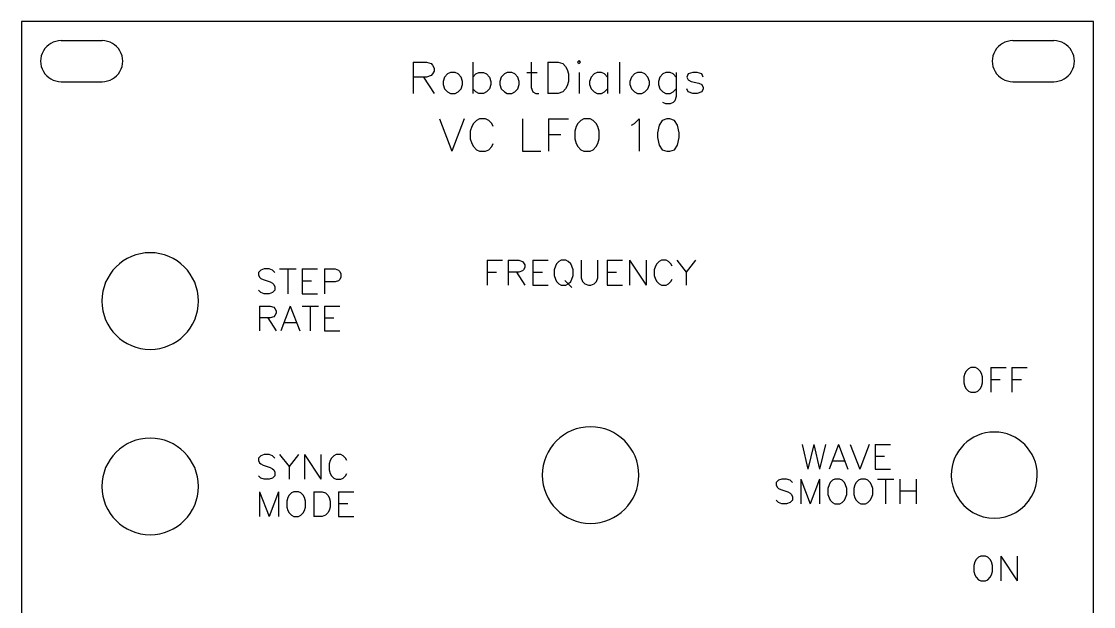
# Model space of a CAD drawing. Extents: x 0 to 81, y 0 to 128.
# Drawn here: x 0 to 80.9, y 84.3 to 128.5 of the extents above; entities that cross this region are included whole.
import ezdxf

# ---------------------------------------------------------------- set-up
doc = ezdxf.new("R2010")
doc.units = 0
doc.layers.add('panel', color=7, linetype='CONTINUOUS')
doc.layers.add('text', color=7, linetype='CONTINUOUS')

msp = doc.modelspace()

# ---------------------------------------------------------------- linework, layer by layer
at = {"layer": 'panel', "color": 7}
for p, q in [((0.049801, 128.450048), (0.049801, 0.049849)), ((80.949967, 128.450048), (0.049801, 128.450048)), ((80.949967, 0.049849), (80.949967, 128.450048)), ((3.046211, 127.001257), (6.142246, 127.001257)), ((74.857522, 127.001257), (77.953557, 127.001257)), ((3.046211, 123.903804), (6.142246, 123.903804)), ((74.857522, 123.903804), (77.953557, 123.903804)), ((13.408298, 107.356525), (13.408298, 107.356525)), ((46.642258, 94.226723), (46.642258, 94.226723)), ((76.705133, 94.226723), (76.705133, 94.226723)), ((13.408298, 93.367389), (13.408298, 93.367389))]:
    msp.add_line(p, q, dxfattribs=at)
for points in [[(1.70541, 126.226869), (1.428871, 125.747669), (1.428871, 125.157271), (1.70541, 124.678071)], [(3.046094, 127.001268), (2.493016, 127.001268), (1.98195, 126.706068), (1.70541, 126.226869)], [(7.482954, 126.226869), (7.206414, 126.706068), (6.695348, 127.001268), (6.142269, 127.001268)], [(7.482954, 124.678071), (7.759493, 125.157271), (7.759493, 125.747669), (7.482954, 126.226869)], [(73.516729, 126.226869), (73.24019, 125.747669), (73.24019, 125.157271), (73.516729, 124.678071)], [(74.857414, 127.001268), (74.304335, 127.001268), (73.793269, 126.706068), (73.516729, 126.226869)], [(79.294276, 126.226869), (79.017736, 126.706068), (78.50667, 127.001268), (77.953591, 127.001268)], [(79.294276, 124.678071), (79.570815, 125.157271), (79.570815, 125.747669), (79.294276, 126.226869)], [(1.70541, 124.678071), (1.98195, 124.198871), (2.493016, 123.903672), (3.046094, 123.903672)], [(6.142269, 123.903672), (6.695348, 123.903672), (7.206414, 124.198871), (7.482954, 124.678071)], [(73.516729, 124.678071), (73.793269, 124.198871), (74.304335, 123.903672), (74.857414, 123.903672)], [(77.953591, 123.903672), (78.50667, 123.903672), (79.017736, 124.198871), (79.294276, 124.678071)], [(9.7628, 111.002304), (7.749989, 111.002304), (6.118069, 109.370258), (6.117302, 107.356525)], [(13.408298, 107.356525), (13.407532, 109.370258), (11.775612, 111.002304), (9.7628, 111.002304)], [(6.117302, 107.356525), (6.118069, 105.342793), (7.749989, 103.710747), (9.7628, 103.710747)], [(9.7628, 103.710747), (11.775612, 103.710747), (13.407532, 105.342793), (13.408298, 107.356525)], [(42.99676, 97.872502), (40.983949, 97.872502), (39.352028, 96.240456), (39.351262, 94.226723)], [(46.642258, 94.226723), (46.641491, 96.240456), (45.009571, 97.872502), (42.99676, 97.872502)], [(73.459141, 97.474201), (71.66643, 97.474201), (70.21315, 96.020256), (70.21315, 94.226723)], [(76.705133, 94.226723), (76.705133, 96.020256), (75.251853, 97.474201), (73.459141, 97.474201)], [(9.7628, 97.013168), (7.749989, 97.013168), (6.118069, 95.381122), (6.117302, 93.367389)], [(13.408298, 93.367389), (13.407532, 95.381122), (11.775612, 97.013168), (9.7628, 97.013168)], [(39.351262, 94.226723), (39.352028, 92.212991), (40.983949, 90.580945), (42.99676, 90.580945)], [(42.99676, 90.580945), (45.009571, 90.580945), (46.641491, 92.212991), (46.642258, 94.226723)], [(70.21315, 94.226723), (70.21315, 93.066511), (70.831832, 91.994431), (71.836145, 91.414325)], [(75.082137, 91.414325), (76.08645, 91.994431), (76.705133, 93.066511), (76.705133, 94.226723)], [(6.117302, 93.367389), (6.118069, 91.353657), (7.749989, 89.72161), (9.7628, 89.72161)], [(9.7628, 89.72161), (11.775612, 89.72161), (13.407532, 91.353657), (13.408298, 93.367389)], [(71.836145, 91.414325), (72.840459, 90.834219), (74.077824, 90.834219), (75.082137, 91.414325)]]:
    msp.add_open_spline(points, degree=3, dxfattribs=at)
at = {"layer": 'text', "color": 7}
for p, q in [((42.130045, 125.499972), (42.018966, 125.388893)), ((42.244707, 125.388893), (42.130045, 125.499972)), ((29.603215, 125.388893), (29.603215, 123.016823)), ((29.603215, 125.388893), (30.62084, 125.388893)), ((30.62084, 125.388893), (30.95766, 125.274231)), ((30.95766, 125.274231), (31.072322, 125.159569)), ((31.072322, 125.159569), (31.186984, 124.937411)), ((31.186984, 124.708087), (31.072322, 124.48593)), ((31.186984, 124.937411), (31.186984, 124.708087)), ((32.426772, 124.597009), (32.204614, 124.48593)), ((32.767175, 124.597009), (32.426772, 124.597009)), ((32.992915, 124.48593), (32.767175, 124.597009)), ((34.118032, 125.388893), (34.118032, 123.016823)), ((34.347356, 124.48593), (34.569514, 124.597009)), ((34.569514, 124.597009), (34.909916, 124.597009)), ((34.909916, 124.597009), (35.135657, 124.48593)), ((36.712255, 124.597009), (36.490098, 124.48593)), ((37.052658, 124.597009), (36.712255, 124.597009)), ((37.278399, 124.48593), (37.052658, 124.597009)), ((38.181371, 124.597009), (38.969672, 124.597009)), ((38.51819, 125.388893), (38.51819, 123.468304)), ((39.75797, 125.388893), (39.75797, 123.016823)), ((39.75797, 125.388893), (40.549854, 125.388893)), ((40.549854, 125.388893), (40.890257, 125.274231)), ((40.890257, 125.274231), (41.112415, 125.04849)), ((41.112415, 125.04849), (41.227077, 124.822749)), ((41.227077, 124.822749), (41.341739, 124.48593)), ((42.018966, 125.388893), (42.130045, 125.274231)), ((42.130045, 125.274231), (42.244707, 125.388893)), ((42.130045, 124.597009), (42.130045, 123.016823)), ((43.484462, 124.597009), (43.262304, 124.48593)), ((43.824865, 124.597009), (43.484462, 124.597009)), ((44.050605, 124.48593), (43.824865, 124.597009)), ((44.276346, 124.597009), (44.276346, 123.016823)), ((45.175735, 125.388893), (45.175735, 123.016823)), ((46.530177, 124.597009), (46.30802, 124.48593)), ((46.87058, 124.597009), (46.530177, 124.597009)), ((47.096321, 124.48593), (46.87058, 124.597009)), ((48.672932, 124.597009), (48.450774, 124.48593)), ((49.013335, 124.597009), (48.672932, 124.597009)), ((49.239075, 124.48593), (49.013335, 124.597009)), ((49.464816, 124.597009), (49.464816, 122.791082)), ((50.704607, 124.597009), (50.364205, 124.48593)), ((51.04501, 124.597009), (50.704607, 124.597009)), ((51.38183, 124.48593), (51.04501, 124.597009)), ((30.62084, 124.256606), (29.603215, 124.256606)), ((30.395099, 124.256606), (31.186984, 123.016823)), ((30.95766, 124.371268), (30.62084, 124.256606)), ((31.072322, 124.48593), (30.95766, 124.371268)), ((31.97529, 124.256606), (31.864211, 123.919786)), ((31.864211, 123.919786), (31.864211, 123.694045)), ((32.204614, 124.48593), (31.97529, 124.256606)), ((33.218656, 124.256606), (32.992915, 124.48593)), ((33.329735, 123.919786), (33.218656, 124.256606)), ((33.329735, 123.694045), (33.329735, 123.919786)), ((34.118032, 124.256606), (34.347356, 124.48593)), ((35.135657, 124.48593), (35.361398, 124.256606)), ((35.361398, 124.256606), (35.472477, 123.919786)), ((35.472477, 123.919786), (35.472477, 123.694045)), ((36.260774, 124.256606), (36.149695, 123.919786)), ((36.149695, 123.919786), (36.149695, 123.694045)), ((36.490098, 124.48593), (36.260774, 124.256606)), ((37.50414, 124.256606), (37.278399, 124.48593)), ((37.615219, 123.919786), (37.50414, 124.256606)), ((37.615219, 123.694045), (37.615219, 123.919786)), ((41.341739, 123.919786), (41.227077, 123.582966)), ((41.341739, 124.48593), (41.341739, 123.919786)), ((43.03298, 124.256606), (42.921901, 123.919786)), ((42.921901, 123.919786), (42.921901, 123.694045)), ((43.262304, 124.48593), (43.03298, 124.256606)), ((44.276346, 124.256606), (44.050605, 124.48593)), ((46.078696, 124.256606), (45.967617, 123.919786)), ((45.967617, 123.919786), (45.967617, 123.694045)), ((46.30802, 124.48593), (46.078696, 124.256606)), ((47.322062, 124.256606), (47.096321, 124.48593)), ((47.433141, 123.919786), (47.322062, 124.256606)), ((47.433141, 123.694045), (47.433141, 123.919786)), ((48.22145, 124.256606), (48.110371, 123.919786)), ((48.110371, 123.919786), (48.110371, 123.694045)), ((48.450774, 124.48593), (48.22145, 124.256606)), ((49.464816, 124.256606), (49.239075, 124.48593)), ((50.364205, 124.48593), (50.253126, 124.256606)), ((50.253126, 124.256606), (50.364205, 124.034448)), ((50.364205, 124.034448), (50.593529, 123.919786)), ((50.593529, 123.919786), (51.156089, 123.805124)), ((51.156089, 123.805124), (51.38183, 123.694045)), ((51.496492, 124.256606), (51.38183, 124.48593)), ((31.864211, 123.694045), (31.97529, 123.355434)), ((31.97529, 123.355434), (32.204614, 123.129693)), ((32.204614, 123.129693), (32.426772, 123.016823)), ((32.426772, 123.016823), (32.767175, 123.016823)), ((32.767175, 123.016823), (32.992915, 123.129693)), ((32.992915, 123.129693), (33.218656, 123.355434)), ((33.218656, 123.355434), (33.329735, 123.694045)), ((34.347356, 123.129693), (34.118032, 123.355434)), ((34.569514, 123.016823), (34.347356, 123.129693)), ((34.909916, 123.016823), (34.569514, 123.016823)), ((35.135657, 123.129693), (34.909916, 123.016823)), ((35.361398, 123.355434), (35.135657, 123.129693)), ((35.472477, 123.694045), (35.361398, 123.355434)), ((36.149695, 123.694045), (36.260774, 123.355434)), ((36.260774, 123.355434), (36.490098, 123.129693)), ((36.490098, 123.129693), (36.712255, 123.016823)), ((36.712255, 123.016823), (37.052658, 123.016823)), ((37.052658, 123.016823), (37.278399, 123.129693)), ((37.278399, 123.129693), (37.50414, 123.355434)), ((37.50414, 123.355434), (37.615219, 123.694045)), ((38.51819, 123.468304), (38.632852, 123.129693)), ((38.632852, 123.129693), (38.85501, 123.016823)), ((38.85501, 123.016823), (39.084334, 123.016823)), ((40.549854, 123.016823), (39.75797, 123.016823)), ((40.890257, 123.129693), (40.549854, 123.016823)), ((41.112415, 123.355434), (40.890257, 123.129693)), ((41.227077, 123.582966), (41.112415, 123.355434)), ((42.921901, 123.694045), (43.03298, 123.355434)), ((43.03298, 123.355434), (43.262304, 123.129693)), ((43.262304, 123.129693), (43.484462, 123.016823)), ((43.484462, 123.016823), (43.824865, 123.016823)), ((43.824865, 123.016823), (44.050605, 123.129693)), ((44.050605, 123.129693), (44.276346, 123.355434)), ((45.967617, 123.694045), (46.078696, 123.355434)), ((46.078696, 123.355434), (46.30802, 123.129693)), ((46.30802, 123.129693), (46.530177, 123.016823)), ((46.530177, 123.016823), (46.87058, 123.016823)), ((46.87058, 123.016823), (47.096321, 123.129693)), ((47.096321, 123.129693), (47.322062, 123.355434)), ((47.322062, 123.355434), (47.433141, 123.694045)), ((48.110371, 123.694045), (48.22145, 123.355434)), ((48.22145, 123.355434), (48.450774, 123.129693)), ((48.450774, 123.129693), (48.672932, 123.016823)), ((48.672932, 123.016823), (49.013335, 123.016823)), ((49.013335, 123.016823), (49.239075, 123.129693)), ((49.239075, 123.129693), (49.464816, 123.355434)), ((50.364205, 123.129693), (50.253126, 123.355434)), ((50.704607, 123.016823), (50.364205, 123.129693)), ((51.04501, 123.016823), (50.704607, 123.016823)), ((51.38183, 123.129693), (51.04501, 123.016823)), ((51.38183, 123.694045), (51.496492, 123.468304)), ((51.496492, 123.355434), (51.38183, 123.129693)), ((51.496492, 123.468304), (51.496492, 123.355434)), ((48.672932, 122.228521), (48.450774, 122.3396)), ((49.013335, 122.228521), (48.672932, 122.228521)), ((49.239075, 122.3396), (49.013335, 122.228521)), ((49.353737, 122.450679), (49.239075, 122.3396)), ((49.464816, 122.791082), (49.353737, 122.450679)), ((31.60185, 121.094026), (32.528399, 118.659996)), ((33.454949, 121.094026), (32.528399, 118.659996)), ((34.149862, 120.744732), (34.032205, 120.513094)), ((34.381499, 120.976369), (34.149862, 120.744732)), ((34.613137, 121.094026), (34.381499, 120.976369)), ((35.076411, 121.094026), (34.613137, 121.094026)), ((35.308049, 120.976369), (35.076411, 121.094026)), ((35.539686, 120.744732), (35.308049, 120.976369)), ((35.657343, 120.513094), (35.539686, 120.744732)), ((37.85606, 121.094026), (37.85606, 118.659996)), ((39.82679, 121.094026), (39.82679, 118.659996)), ((39.82679, 121.094026), (41.334271, 121.094026)), ((42.029184, 120.744732), (41.911527, 120.513094)), ((42.260822, 120.976369), (42.029184, 120.744732)), ((42.492459, 121.094026), (42.260822, 120.976369)), ((42.955734, 121.094026), (42.492459, 121.094026)), ((43.187371, 120.976369), (42.955734, 121.094026)), ((43.419008, 120.744732), (43.187371, 120.976369)), ((43.536665, 120.513094), (43.419008, 120.744732)), ((46.084679, 120.630751), (46.312639, 120.744732)), ((46.312639, 120.744732), (46.661934, 121.094026)), ((46.661934, 121.094026), (46.661934, 118.659996)), ((48.165739, 120.630751), (48.051759, 120.04982)), ((48.401053, 120.976369), (48.165739, 120.630751)), ((48.746671, 121.094026), (48.401053, 120.976369)), ((48.978308, 121.094026), (48.746671, 121.094026)), ((49.327603, 120.976369), (48.978308, 121.094026)), ((49.555563, 120.630751), (49.327603, 120.976369)), ((49.67322, 120.04982), (49.555563, 120.630751)), ((34.032205, 120.513094), (33.918225, 120.167477)), ((33.918225, 120.167477), (33.918225, 119.586545)), ((39.82679, 119.932163), (40.753339, 119.932163)), ((41.911527, 120.513094), (41.797547, 120.167477)), ((41.797547, 120.167477), (41.797547, 119.586545)), ((43.650645, 120.167477), (43.536665, 120.513094)), ((43.650645, 119.586545), (43.650645, 120.167477)), ((48.051759, 120.04982), (48.051759, 119.704202)), ((49.67322, 119.704202), (49.67322, 120.04982)), ((33.918225, 119.586545), (34.032205, 119.240928)), ((34.032205, 119.240928), (34.149862, 119.007452)), ((34.149862, 119.007452), (34.381499, 118.775815)), ((35.308049, 118.775815), (35.539686, 119.007452)), ((35.539686, 119.007452), (35.657343, 119.240928)), ((41.797547, 119.586545), (41.911527, 119.240928)), ((41.911527, 119.240928), (42.029184, 119.007452)), ((42.029184, 119.007452), (42.260822, 118.775815)), ((43.187371, 118.775815), (43.419008, 119.007452)), ((43.419008, 119.007452), (43.536665, 119.240928)), ((43.536665, 119.240928), (43.650645, 119.586545)), ((48.051759, 119.704202), (48.165739, 119.123271)), ((48.165739, 119.123271), (48.401053, 118.775815)), ((49.327603, 118.775815), (49.555563, 119.123271)), ((49.555563, 119.123271), (49.67322, 119.704202)), ((34.381499, 118.775815), (34.613137, 118.659996)), ((34.613137, 118.659996), (35.076411, 118.659996)), ((35.076411, 118.659996), (35.308049, 118.775815)), ((37.85606, 118.659996), (39.245884, 118.659996)), ((42.260822, 118.775815), (42.492459, 118.659996)), ((42.492459, 118.659996), (42.955734, 118.659996)), ((42.955734, 118.659996), (43.187371, 118.775815)), ((48.401053, 118.775815), (48.746671, 118.659996)), ((48.746671, 118.659996), (48.978308, 118.659996)), ((48.978308, 118.659996), (49.327603, 118.775815)), ((35.181691, 110.431416), (35.181691, 108.5631)), ((35.181691, 110.431416), (36.338805, 110.431416)), ((36.781891, 110.431416), (36.781891, 108.5631)), ((36.781891, 110.431416), (37.583404, 110.431416)), ((37.583404, 110.431416), (37.848694, 110.341105)), ((37.848694, 110.341105), (37.939005, 110.250794)), ((37.939005, 110.250794), (38.029316, 110.075815)), ((38.029316, 110.075815), (38.029316, 109.895193)), ((38.650211, 110.431416), (38.650211, 108.5631)), ((38.650211, 110.431416), (39.807325, 110.431416)), ((40.428212, 110.163304), (40.337901, 109.985504)), ((40.606012, 110.341105), (40.428212, 110.163304)), ((40.783813, 110.431416), (40.606012, 110.341105)), ((41.139414, 110.431416), (40.783813, 110.431416)), ((41.317214, 110.341105), (41.139414, 110.431416)), ((41.495015, 110.163304), (41.317214, 110.341105)), ((41.585326, 109.985504), (41.495015, 110.163304)), ((42.293711, 110.431416), (42.293711, 109.096501)), ((43.541136, 109.096501), (43.541136, 110.431416)), ((44.249511, 110.431416), (44.249511, 108.5631)), ((44.249511, 110.431416), (45.406625, 110.431416)), ((45.937191, 110.431416), (45.937191, 108.5631)), ((45.937191, 110.431416), (47.184616, 108.5631)), ((47.184616, 110.431416), (47.184616, 108.5631)), ((47.983302, 110.163304), (47.892991, 109.985504)), ((48.161102, 110.341105), (47.983302, 110.163304)), ((48.338903, 110.431416), (48.161102, 110.341105)), ((48.694504, 110.431416), (48.338903, 110.431416)), ((48.872304, 110.341105), (48.694504, 110.431416)), ((49.050105, 110.163304), (48.872304, 110.341105)), ((49.140416, 109.985504), (49.050105, 110.163304)), ((49.496001, 110.431416), (50.207203, 109.539592)), ((50.918405, 110.431416), (50.207203, 109.539592)), ((18.111402, 109.683905), (17.933601, 109.506104)), ((17.933601, 109.506104), (17.933601, 109.328304)), ((17.933601, 109.328304), (18.021091, 109.150503)), ((18.376692, 109.774216), (18.111402, 109.683905)), ((18.732293, 109.774216), (18.376692, 109.774216)), ((19.000404, 109.683905), (18.732293, 109.774216)), ((19.178205, 109.506104), (19.000404, 109.683905)), ((19.533801, 109.774216), (20.778404, 109.774216)), ((20.154692, 109.774216), (20.154692, 107.9059)), ((21.221501, 109.774216), (21.221501, 107.9059)), ((21.221501, 109.774216), (22.378615, 109.774216)), ((22.909191, 109.774216), (22.909191, 107.9059)), ((22.909191, 109.774216), (23.710704, 109.774216)), ((23.710704, 109.774216), (23.975994, 109.683905)), ((23.975994, 109.683905), (24.066305, 109.593594)), ((24.066305, 109.593594), (24.156616, 109.418615)), ((24.156616, 109.418615), (24.156616, 109.150503)), ((35.181691, 109.539592), (35.892893, 109.539592)), ((37.583404, 109.539592), (36.781891, 109.539592)), ((37.405603, 109.539592), (38.029316, 108.5631)), ((37.848694, 109.629903), (37.583404, 109.539592)), ((37.939005, 109.720214), (37.848694, 109.629903)), ((38.029316, 109.895193), (37.939005, 109.720214)), ((38.650211, 109.539592), (39.361413, 109.539592)), ((40.337901, 109.985504), (40.250411, 109.720214)), ((40.250411, 109.720214), (40.250411, 109.274302)), ((40.250411, 109.274302), (40.337901, 109.009012)), ((41.672815, 109.720214), (41.585326, 109.985504)), ((41.585326, 109.009012), (41.672815, 109.274302)), ((41.672815, 109.274302), (41.672815, 109.720214)), ((44.249511, 109.539592), (44.960713, 109.539592)), ((47.892991, 109.985504), (47.805501, 109.720214)), ((47.805501, 109.720214), (47.805501, 109.274302)), ((47.805501, 109.274302), (47.892991, 109.009012)), ((50.207203, 109.539592), (50.207203, 108.5631)), ((18.021091, 109.150503), (18.111402, 109.063014)), ((18.111402, 109.063014), (18.289202, 108.972703)), ((18.289202, 108.972703), (18.822604, 108.794902)), ((18.822604, 108.794902), (19.000404, 108.707413)), ((19.000404, 108.707413), (19.087894, 108.617102)), ((19.087894, 108.617102), (19.178205, 108.439301)), ((19.178205, 108.439301), (19.178205, 108.172601)), ((21.221501, 108.882392), (21.932703, 108.882392)), ((23.710704, 108.794902), (22.909191, 108.794902)), ((23.975994, 108.882392), (23.710704, 108.794902)), ((24.066305, 108.972703), (23.975994, 108.882392)), ((24.156616, 109.150503), (24.066305, 108.972703)), ((38.650211, 108.5631), (39.807325, 108.5631)), ((40.337901, 109.009012), (40.428212, 108.829801)), ((40.428212, 108.829801), (40.606012, 108.652)), ((40.606012, 108.652), (40.783813, 108.5631)), ((40.783813, 108.5631), (41.139414, 108.5631)), ((41.049103, 108.918701), (41.585326, 108.3853)), ((41.139414, 108.5631), (41.317214, 108.652)), ((41.317214, 108.652), (41.495015, 108.829801)), ((41.495015, 108.829801), (41.585326, 109.009012)), ((42.293711, 109.096501), (42.384022, 108.829801)), ((42.384022, 108.829801), (42.561822, 108.652)), ((42.561822, 108.652), (42.829934, 108.5631)), ((42.829934, 108.5631), (43.004913, 108.5631)), ((43.004913, 108.5631), (43.273024, 108.652)), ((43.273024, 108.652), (43.450825, 108.829801)), ((43.450825, 108.829801), (43.541136, 109.096501)), ((44.249511, 108.5631), (45.406625, 108.5631)), ((47.892991, 109.009012), (47.983302, 108.829801)), ((47.983302, 108.829801), (48.161102, 108.652)), ((48.161102, 108.652), (48.338903, 108.5631)), ((48.338903, 108.5631), (48.694504, 108.5631)), ((48.694504, 108.5631), (48.872304, 108.652)), ((48.872304, 108.652), (49.050105, 108.829801)), ((49.050105, 108.829801), (49.140416, 109.009012)), ((18.111402, 107.9948), (17.933601, 108.172601)), ((18.376692, 107.9059), (18.111402, 107.9948)), ((18.732293, 107.9059), (18.376692, 107.9059)), ((19.000404, 107.9948), (18.732293, 107.9059)), ((19.178205, 108.172601), (19.000404, 107.9948)), ((21.221501, 107.9059), (22.378615, 107.9059)), ((18.021091, 106.974216), (18.021091, 105.1059)), ((18.021091, 106.974216), (18.822604, 106.974216)), ((18.822604, 106.974216), (19.087894, 106.883905)), ((19.087894, 106.883905), (19.178205, 106.793594)), ((19.178205, 106.793594), (19.268516, 106.618615)), ((20.335323, 106.974216), (19.624121, 105.1059)), ((20.335323, 106.974216), (21.046525, 105.1059)), ((21.224321, 106.974216), (22.468924, 106.974216)), ((21.845212, 106.974216), (21.845212, 105.1059)), ((22.912011, 106.974216), (22.912011, 105.1059)), ((22.912011, 106.974216), (24.069125, 106.974216)), ((18.822604, 106.082392), (18.021091, 106.082392)), ((18.644803, 106.082392), (19.268516, 105.1059)), ((19.087894, 106.172703), (18.822604, 106.082392)), ((19.178205, 106.263014), (19.087894, 106.172703)), ((19.268516, 106.437993), (19.178205, 106.263014)), ((19.268516, 106.618615), (19.268516, 106.437993)), ((22.912011, 106.082392), (23.623213, 106.082392)), ((19.889411, 105.726791), (20.781235, 105.726791)), ((22.912011, 105.1059), (24.069125, 105.1059)), ((71.327502, 102.072704), (71.237191, 101.894904)), ((71.505302, 102.250505), (71.327502, 102.072704)), ((71.683103, 102.340816), (71.505302, 102.250505)), ((72.038704, 102.340816), (71.683103, 102.340816)), ((72.216504, 102.250505), (72.038704, 102.340816)), ((72.394305, 102.072704), (72.216504, 102.250505)), ((72.484616, 101.894904), (72.394305, 102.072704)), ((73.193001, 102.340816), (73.193001, 100.4725)), ((73.193001, 102.340816), (74.350115, 102.340816)), ((74.793201, 102.340816), (74.793201, 100.4725)), ((74.793201, 102.340816), (75.950315, 102.340816)), ((71.237191, 101.894904), (71.149701, 101.629614)), ((71.149701, 101.629614), (71.149701, 101.183702)), ((71.149701, 101.183702), (71.237191, 100.918412)), ((72.572105, 101.629614), (72.484616, 101.894904)), ((72.484616, 100.918412), (72.572105, 101.183702)), ((72.572105, 101.183702), (72.572105, 101.629614)), ((73.193001, 101.448992), (73.904203, 101.448992)), ((74.793201, 101.448992), (75.504403, 101.448992)), ((71.237191, 100.918412), (71.327502, 100.739201)), ((71.327502, 100.739201), (71.505302, 100.5614)), ((71.505302, 100.5614), (71.683103, 100.4725)), ((71.683103, 100.4725), (72.038704, 100.4725)), ((72.038704, 100.4725), (72.216504, 100.5614)), ((72.216504, 100.5614), (72.394305, 100.739201)), ((72.394305, 100.739201), (72.484616, 100.918412)), ((58.950122, 96.538682), (59.393212, 94.670366)), ((59.836303, 96.538682), (59.393212, 94.670366)), ((59.836303, 96.538682), (60.282215, 94.670366)), ((60.728127, 96.538682), (60.282215, 94.670366)), ((61.704623, 96.538682), (60.993421, 94.670366)), ((61.704623, 96.538682), (62.415825, 94.670366)), ((62.593621, 96.538682), (63.304823, 94.670366)), ((64.016025, 96.538682), (63.304823, 94.670366)), ((64.459111, 96.538682), (64.459111, 94.670366)), ((64.459111, 96.538682), (65.616225, 96.538682)), ((18.111402, 95.683865), (17.933601, 95.506064)), ((17.933601, 95.506064), (17.933601, 95.328264)), ((18.376692, 95.774176), (18.111402, 95.683865)), ((18.732293, 95.774176), (18.376692, 95.774176)), ((19.000404, 95.683865), (18.732293, 95.774176)), ((19.178205, 95.506064), (19.000404, 95.683865)), ((19.533801, 95.774176), (20.245003, 94.882352)), ((20.956205, 95.774176), (20.245003, 94.882352)), ((21.399301, 95.774176), (21.399301, 93.90586)), ((21.399301, 95.774176), (22.646726, 93.90586)), ((22.646726, 95.774176), (22.646726, 93.90586)), ((23.445412, 95.506064), (23.355101, 95.328264)), ((23.623212, 95.683865), (23.445412, 95.506064)), ((23.801013, 95.774176), (23.623212, 95.683865)), ((24.156614, 95.774176), (23.801013, 95.774176)), ((24.334414, 95.683865), (24.156614, 95.774176)), ((24.512215, 95.506064), (24.334414, 95.683865)), ((24.602526, 95.328264), (24.512215, 95.506064)), ((64.459111, 95.646858), (65.170313, 95.646858)), ((17.933601, 95.328264), (18.021091, 95.150463)), ((18.021091, 95.150463), (18.111402, 95.062974)), ((18.111402, 95.062974), (18.289202, 94.972663)), ((18.289202, 94.972663), (18.822604, 94.794862)), ((18.822604, 94.794862), (19.000404, 94.707373)), ((19.000404, 94.707373), (19.087894, 94.617062)), ((20.245003, 94.882352), (20.245003, 93.90586)), ((23.355101, 95.328264), (23.267611, 95.062974)), ((23.267611, 95.062974), (23.267611, 94.617062)), ((61.258711, 95.291257), (62.150535, 95.291257)), ((64.459111, 94.670366), (65.616225, 94.670366)), ((18.111402, 93.99476), (17.933601, 94.172561)), ((18.376692, 93.90586), (18.111402, 93.99476)), ((18.732293, 93.90586), (18.376692, 93.90586)), ((19.000404, 93.99476), (18.732293, 93.90586)), ((19.178205, 94.172561), (19.000404, 93.99476)), ((19.087894, 94.617062), (19.178205, 94.439261)), ((19.178205, 94.439261), (19.178205, 94.172561)), ((23.267611, 94.617062), (23.355101, 94.351772)), ((23.355101, 94.351772), (23.445412, 94.172561)), ((23.445412, 94.172561), (23.623212, 93.99476)), ((23.623212, 93.99476), (23.801013, 93.90586)), ((23.801013, 93.90586), (24.156614, 93.90586)), ((24.156614, 93.90586), (24.334414, 93.99476)), ((24.334414, 93.99476), (24.512215, 94.172561)), ((24.512215, 94.172561), (24.602526, 94.351772)), ((57.435992, 93.929763), (57.170702, 93.839452)), ((57.791593, 93.929763), (57.435992, 93.929763)), ((58.059704, 93.839452), (57.791593, 93.929763)), ((58.858391, 93.929763), (58.858391, 92.061447)), ((58.858391, 93.929763), (59.569593, 92.061447)), ((60.280795, 93.929763), (59.569593, 92.061447)), ((60.280795, 93.929763), (60.280795, 92.061447)), ((61.437913, 93.929763), (61.260112, 93.839452)), ((61.793514, 93.929763), (61.437913, 93.929763)), ((61.971314, 93.839452), (61.793514, 93.929763)), ((63.393723, 93.929763), (63.215922, 93.839452)), ((63.749324, 93.929763), (63.393723, 93.929763)), ((63.927124, 93.839452), (63.749324, 93.929763)), ((64.638321, 93.929763), (65.882924, 93.929763)), ((65.259212, 93.929763), (65.259212, 92.061447)), ((66.326021, 93.929763), (66.326021, 92.061447)), ((67.573446, 93.929763), (67.573446, 92.061447)), ((57.170702, 93.839452), (56.992901, 93.661651)), ((56.992901, 93.661651), (56.992901, 93.483851)), ((56.992901, 93.483851), (57.080391, 93.30605)), ((57.080391, 93.30605), (57.170702, 93.218561)), ((57.170702, 93.218561), (57.348502, 93.12825)), ((57.348502, 93.12825), (57.881904, 92.950449)), ((58.237505, 93.661651), (58.059704, 93.839452)), ((60.992001, 93.483851), (60.904511, 93.218561)), ((60.904511, 93.218561), (60.904511, 92.772649)), ((61.082312, 93.661651), (60.992001, 93.483851)), ((61.260112, 93.839452), (61.082312, 93.661651)), ((62.149115, 93.661651), (61.971314, 93.839452)), ((62.239426, 93.483851), (62.149115, 93.661651)), ((62.326915, 93.218561), (62.239426, 93.483851)), ((62.326915, 92.772649), (62.326915, 93.218561)), ((62.947811, 93.483851), (62.860321, 93.218561)), ((62.860321, 93.218561), (62.860321, 92.772649)), ((63.038122, 93.661651), (62.947811, 93.483851)), ((63.215922, 93.839452), (63.038122, 93.661651)), ((64.104925, 93.661651), (63.927124, 93.839452)), ((64.195236, 93.483851), (64.104925, 93.661651)), ((64.282725, 93.218561), (64.195236, 93.483851)), ((64.282725, 92.772649), (64.282725, 93.218561)), ((66.326021, 93.037938), (67.573446, 93.037938)), ((18.021091, 92.974176), (18.021091, 91.10586)), ((18.021091, 92.974176), (18.732293, 91.10586)), ((19.443495, 92.974176), (18.732293, 91.10586)), ((19.443495, 92.974176), (19.443495, 91.10586)), ((20.154701, 92.528264), (20.067211, 92.262974)), ((20.067211, 92.262974), (20.067211, 91.817062)), ((20.245012, 92.706064), (20.154701, 92.528264)), ((20.422812, 92.883865), (20.245012, 92.706064)), ((20.600613, 92.974176), (20.422812, 92.883865)), ((20.956214, 92.974176), (20.600613, 92.974176)), ((21.134014, 92.883865), (20.956214, 92.974176)), ((21.311815, 92.706064), (21.134014, 92.883865)), ((21.402126, 92.528264), (21.311815, 92.706064)), ((21.489615, 92.262974), (21.402126, 92.528264)), ((21.489615, 91.817062), (21.489615, 92.262974)), ((22.110501, 92.974176), (22.110501, 91.10586)), ((22.110501, 92.974176), (22.734213, 92.974176)), ((22.734213, 92.974176), (23.002325, 92.883865)), ((23.002325, 92.883865), (23.177304, 92.706064)), ((23.177304, 92.706064), (23.267615, 92.528264)), ((23.267615, 92.528264), (23.357926, 92.262974)), ((23.357926, 92.262974), (23.357926, 91.817062)), ((23.978821, 92.974176), (23.978821, 91.10586)), ((23.978821, 92.974176), (25.135935, 92.974176)), ((57.170702, 92.150347), (56.992901, 92.328148)), ((57.881904, 92.950449), (58.059704, 92.86296)), ((58.059704, 92.86296), (58.147194, 92.772649)), ((58.237505, 92.328148), (58.059704, 92.150347)), ((58.147194, 92.772649), (58.237505, 92.594848)), ((58.237505, 92.594848), (58.237505, 92.328148)), ((60.904511, 92.772649), (60.992001, 92.507359)), ((60.992001, 92.507359), (61.082312, 92.328148)), ((61.082312, 92.328148), (61.260112, 92.150347)), ((61.971314, 92.150347), (62.149115, 92.328148)), ((62.149115, 92.328148), (62.239426, 92.507359)), ((62.239426, 92.507359), (62.326915, 92.772649)), ((62.860321, 92.772649), (62.947811, 92.507359)), ((62.947811, 92.507359), (63.038122, 92.328148)), ((63.038122, 92.328148), (63.215922, 92.150347)), ((63.927124, 92.150347), (64.104925, 92.328148)), ((64.104925, 92.328148), (64.195236, 92.507359)), ((64.195236, 92.507359), (64.282725, 92.772649)), ((20.067211, 91.817062), (20.154701, 91.551772)), ((20.154701, 91.551772), (20.245012, 91.372561)), ((21.311815, 91.372561), (21.402126, 91.551772)), ((21.402126, 91.551772), (21.489615, 91.817062)), ((23.267615, 91.551772), (23.177304, 91.372561)), ((23.357926, 91.817062), (23.267615, 91.551772)), ((23.978821, 92.082352), (24.690023, 92.082352)), ((57.435992, 92.061447), (57.170702, 92.150347)), ((57.791593, 92.061447), (57.435992, 92.061447)), ((58.059704, 92.150347), (57.791593, 92.061447)), ((61.260112, 92.150347), (61.437913, 92.061447)), ((61.437913, 92.061447), (61.793514, 92.061447)), ((61.793514, 92.061447), (61.971314, 92.150347)), ((63.215922, 92.150347), (63.393723, 92.061447)), ((63.393723, 92.061447), (63.749324, 92.061447)), ((63.749324, 92.061447), (63.927124, 92.150347)), ((20.245012, 91.372561), (20.422812, 91.19476)), ((20.422812, 91.19476), (20.600613, 91.10586)), ((20.600613, 91.10586), (20.956214, 91.10586)), ((20.956214, 91.10586), (21.134014, 91.19476)), ((21.134014, 91.19476), (21.311815, 91.372561)), ((22.734213, 91.10586), (22.110501, 91.10586)), ((23.002325, 91.19476), (22.734213, 91.10586)), ((23.177304, 91.372561), (23.002325, 91.19476)), ((23.978821, 91.10586), (25.135935, 91.10586)), ((71.992091, 87.669444), (71.904601, 87.404154)), ((71.904601, 87.404154), (71.904601, 86.958242)), ((72.082402, 87.847244), (71.992091, 87.669444)), ((72.260202, 88.025045), (72.082402, 87.847244)), ((72.438003, 88.115356), (72.260202, 88.025045)), ((72.793604, 88.115356), (72.438003, 88.115356)), ((72.971404, 88.025045), (72.793604, 88.115356)), ((73.149205, 87.847244), (72.971404, 88.025045)), ((73.239516, 87.669444), (73.149205, 87.847244)), ((73.327005, 87.404154), (73.239516, 87.669444)), ((73.327005, 86.958242), (73.327005, 87.404154)), ((73.947901, 88.115356), (73.947901, 86.24704)), ((73.947901, 88.115356), (75.195326, 86.24704)), ((75.195326, 88.115356), (75.195326, 86.24704)), ((71.904601, 86.958242), (71.992091, 86.692952)), ((71.992091, 86.692952), (72.082402, 86.513741)), ((73.149205, 86.513741), (73.239516, 86.692952)), ((73.239516, 86.692952), (73.327005, 86.958242)), ((72.082402, 86.513741), (72.260202, 86.33594)), ((72.260202, 86.33594), (72.438003, 86.24704)), ((72.438003, 86.24704), (72.793604, 86.24704)), ((72.793604, 86.24704), (72.971404, 86.33594)), ((72.971404, 86.33594), (73.149205, 86.513741))]:
    msp.add_line(p, q, dxfattribs=at)

doc.saveas('drawing.dxf')
